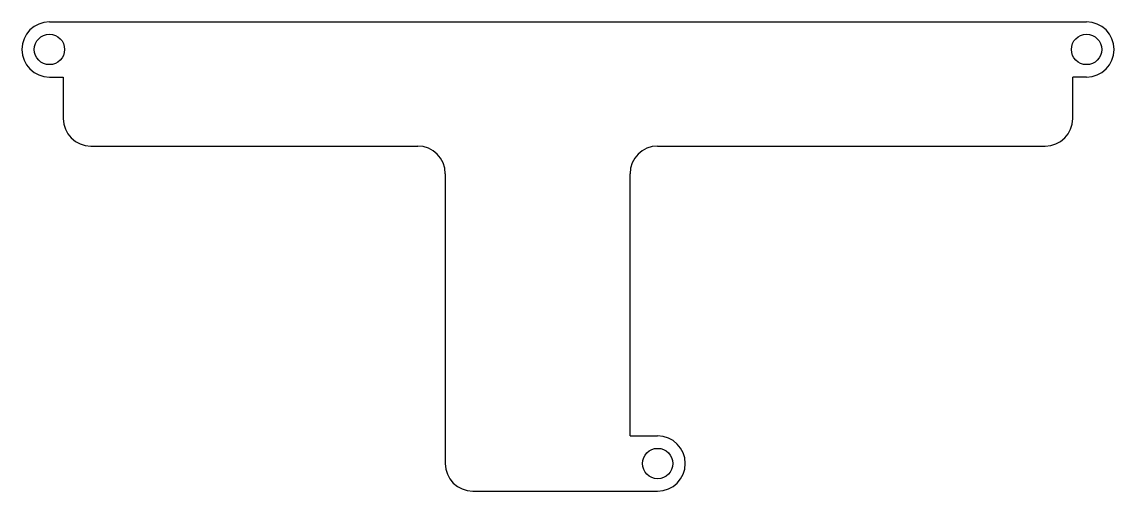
# Model space of a CAD drawing. Header units: millimetres. Extents: x -39.6 to 39.6, y 54 to 88.
import ezdxf

# ---------------------------------------------------------------- set-up
doc = ezdxf.new("R2010")
doc.units = ezdxf.units.MM
doc.header["$MEASUREMENT"] = 0

msp = doc.modelspace()

# ---------------------------------------------------------------- linework, layer by layer
at = {"linetype": 'Continuous'}
for p, q in [((-37.6, 88), (37.6, 88)), ((-37.6, 84), (-36.6, 84)), ((-36.6, 84), (-36.6, 81)), ((36.6, 81), (36.6, 84)), ((37.6, 84), (36.6, 84)), ((-34.6, 79), (-10.9, 79)), ((6.5, 79), (34.6, 79)), ((-8.9, 77), (-8.9, 56)), ((4.5, 58), (4.5, 77)), ((4.5, 58), (6.5, 58)), ((-6.9, 54), (6.5, 54))]:
    msp.add_line(p, q, dxfattribs=at)
for centre in [(-37.6, 86), (37.6, 86), (6.5, 56)]:
    msp.add_circle(centre, 1.1, dxfattribs=at)
for centre, start, end in [((-37.6, 86), 90, 270), ((37.6, 86), 270, 90), ((-34.6, 81), 180, 270), ((34.6, 81), 270, 360), ((-10.9, 77), 0, 90), ((6.5, 77), 90, 180), ((6.5, 56), 270, 90), ((-6.9, 56), 180, 270)]:
    msp.add_arc(centre, 2, start, end, dxfattribs=at)

doc.saveas('drawing.dxf')
